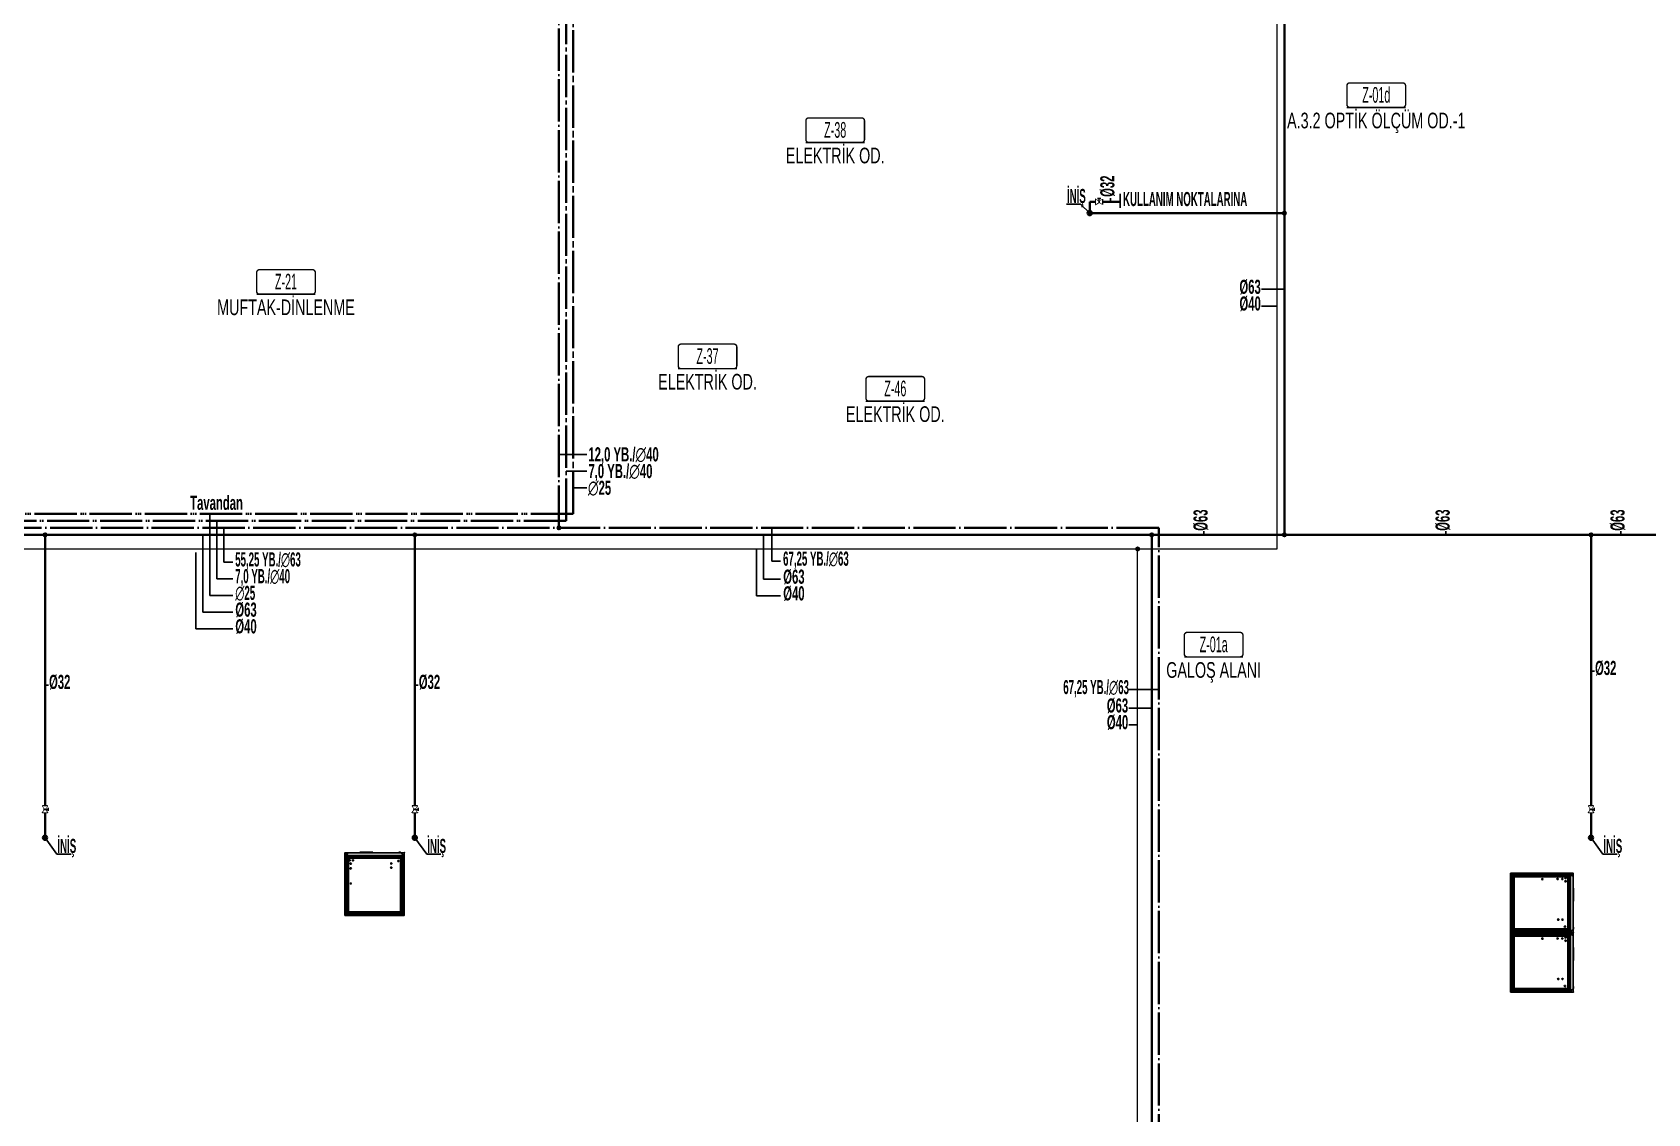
# Model space of a CAD drawing. Header units: centimetres. Extents: x 405464 to 563355, y 50011 to 66875.
# Drawn here: x 493101 to 495395, y 54118 to 55653 of the extents above; entities that cross this region are included whole.
import ezdxf
from ezdxf.enums import TextEntityAlignment as Align

# ---------------------------------------------------------------- set-up
doc = ezdxf.new("R2010")
doc.units = ezdxf.units.CM
for name, pattern in [('SICAKSU1', [75, 60, -6, 0, -3, 0, -6]), ('SIRKUL-1', [78, 60, -6, 0, -3, 0, -3, 0, -6]), ('SOGUKSU1', [72, 60, -6, 0, -6])]:
    doc.linetypes.add(name, pattern=pattern)
for name, color, linetype in [('-M-MAHAL-DEBILER', 7, 'Continuous'), ('-M-MAHAL-ETIKET-NOT', 7, 'Continuous'), ('-M-MAHAL-ETIKET-NOTM', 7, 'Continuous'), ('-M-MAHAL-ETK-', 7, 'Continuous'), ('-M-MAHAL-HAVA-DEGISIM', 7, 'Continuous'), ('-M-MAHAL-NO', 7, 'Continuous'), ('-M-MAHAL-NOM', 7, 'Continuous'), ('0-KRCN DI SU', 41, 'D')]:
    doc.layers.add(name, color=color, linetype=linetype)
for name, color, linetype, lineweight in [('0-KRCN-HVL-SANTRAL', 11, 'Continuous', 30), ('0-KRCN-IST-KÜRESEL VANA', 4, 'Continuous', 25), ('0-KRCN-SHT YUMUŞAK SU ÇAP', 201, 'Continuous', 30), ('0-KRCN-SHT-03CIHAZ', 120, 'Continuous', 30), ('0-KRCN-SHT-05CIHAZ', 171, 'Continuous', 40), ('0-KRCN-SHT-PROSES-BORU', 1, '0-Y_LINE', 40), ('0-KRCN-SHT-SICAKSU', 50, 'SICAKSU1', 40), ('0-KRCN-SHT-SIRKULASYON', 145, 'SIRKUL-1', 40), ('0-KRCN-SHT-SOGUKSU', 141, 'SOGUKSU1', 40), ('0-KRCN-SHT-YAZI-ÇAP-TEMSU', 81, 'Continuous', 30), ('0-MEK-SHT-SOGUKSU', 141, 'SOGUKSU1', 30), ('0-MEK-SHT-YAZI-ÇAP-TEMSU', 81, 'Continuous', 30), ('0-MEKANİK İSTERLER', 6, 'Continuous', 25)]:
    doc.layers.add(name, color=color, linetype=linetype, lineweight=lineweight)
doc.styles.add('-M-ISSO-TEXT-TTF', font='ARIALN.TTF')
doc.styles.add('-M-MHLETK-NOT', font='romans.shx', dxfattribs={"width": 0.7})
doc.styles.add('-M-MHLETK-TEXT', font='ARIALN.TTF', dxfattribs={"width": 0.7})
doc.styles.add('BORU', font='AGENCYR.TTF')
doc.styles.add('CAP', font='ARIALNB.TTF')
doc.styles.get("Standard").update_dxf_attribs({"font": 'arial.ttf'})
doc.linetypes.add('0-Y_LINE', pattern='A,100,-0.5,["Y",BORU,S=9,R=0,X=0,Y=-4.5],-5', length=105.5)
doc.linetypes.add('D', pattern='A,12,-1,["D",Standard,S=1,R=0,X=-0.1,Y=-0.5],-1.6', length=14.6)

# ---------------------------------------------------------------- blocks, each defined once
blk = doc.blocks.new('0-MEK-SHT-KÜRESELVANA')
at = {"layer": '0-KRCN-IST-KÜRESEL VANA'}
blk.add_hatch(color=256, dxfattribs=at).paths.add_polyline_path([(1.4, 0, 1), (-1.4, 0, 1)])
for p, q in [((-1.1, 0.9), (-4.2, 3)), ((-4.2, -3.1), (-4.2, 3)), ((-4.2, 3), (-4.2, -3.1)), ((-2.4, 4.6), (2.3, 4.6)), ((0, 4.6), (-2.4, 4.6)), ((0, 0), (0, 4.6)), ((2.3, 4.6), (0, 4.6)), ((1.1, 0.8), (4.3, 3)), ((4.3, -3.1), (4.3, 3)), ((4.3, 3), (4.3, -3.1)), ((-4.2, -3.1), (-1.1, -0.9)), ((4.3, -3.1), (1.1, -0.8))]:
    blk.add_line(p, q, dxfattribs=at)
for points in [[(-4.5, 3.7), (-5, 3.7), (-5, -3.8), (-4.5, -3.8)], [(4.6, 3.7), (5, 3.7), (5, -3.8), (4.6, -3.8)]]:
    blk.add_lwpolyline(points, close=True, dxfattribs=at)
blk.add_circle((0, 0), 1.42, dxfattribs=at)
blk.add_wipeout([(4.3, 3), (4.3, -3.1), (1.1, -0.9), (1.2, -0.8), (1.2, -0.7), (1.2, -0.7), (1.3, -0.6), (1.3, -0.5), (1.4, -0.4), (1.4, -0.3), (1.4, -0.2), (1.4, -0.1), (1.4, 0), (1.4, 0.1), (1.4, 0.2), (1.4, 0.2), (1.4, 0.3), (1.4, 0.4), (1.3, 0.5), (1.3, 0.6), (1.2, 0.7), (1.2, 0.7), (1.2, 0.8), (1.1, 0.8), (1.1, 0.9)]).dxf.layer = '0-KRCN-IST-KÜRESEL VANA'
blk.add_wipeout([(-4.2, 3), (-4.2, -3.1), (-1.1, -0.9), (-1.2, -0.8), (-1.2, -0.7), (-1.2, -0.7), (-1.3, -0.6), (-1.3, -0.5), (-1.4, -0.4), (-1.4, -0.3), (-1.4, -0.2), (-1.4, -0.1), (-1.4, 0), (-1.4, 0.1), (-1.4, 0.2), (-1.4, 0.2), (-1.4, 0.3), (-1.4, 0.4), (-1.3, 0.5), (-1.3, 0.6), (-1.2, 0.7), (-1.2, 0.7), (-1.2, 0.8), (-1.1, 0.8), (-1.1, 0.9)]).dxf.layer = '0-KRCN-IST-KÜRESEL VANA'
blk = doc.blocks.new('DONUT')
at = {"layer": '0-KRCN-SHT-03CIHAZ'}
blk.add_hatch(color=256, dxfattribs=at).paths.add_polyline_path([(2.5, 0, 1), (-2.5, 0, 1)])
blk.add_circle((0, 0), 2.5, dxfattribs=at)
blk = doc.blocks.new('M-MHLETK-YNG')
at = {"layer": '-M-MAHAL-ETIKET-NOTM', "color": 3, "style": '-M-ISSO-TEXT-TTF', "width": 0.8, "flags": 8}
blk.add_attdef('MAH-ADI2', text='', height=1.11, dxfattribs=at).set_placement((0, -2.55), align=Align.MIDDLE_CENTER)
at = {"layer": '-M-MAHAL-HAVA-DEGISIM', "style": '-M-MHLETK-NOT', "width": 0.5, "flags": 8}
blk.add_attdef('HAVADEG', text='', height=0.6, dxfattribs=at).set_placement((0, 3.61), align=Align.MIDDLE_CENTER)
blk.add_wipeout([(-2.08, 1.74), (2.08, 1.74), (2.08, 0), (-2.08, 0)]).dxf.layer = '-M-MAHAL-ETK-'
at = {"layer": '-M-MAHAL-ETK-', "color": 0}
for p, q in [((-2.08, 0), (2.08, 0)), ((-1.16, 0), (-1.16, 0))]:
    blk.add_line(p, q, dxfattribs=at)
blk.add_lwpolyline([(-1.88, 1.74, 0.1, 0.1, 0), (1.88, 1.74, 0.1, 0.1, -0.414214), (2.08, 1.54, 0.1, 0.1, 0), (2.08, 0.2, 0.1, 0.1, -0.414214), (1.88, 0, 0.1, 0.1, 0), (-1.88, 0, 0.1, 0.1, -0.414214), (-2.08, 0.2, 0.1, 0.1, 0), (-2.08, 1.54, 0.1, 0.1, -0.414214)], format="xyseb", close=True, dxfattribs=at)
at = {"layer": '-M-MAHAL-DEBILER', "color": 4, "style": '-M-MHLETK-NOT', "width": 0.5, "flags": 8}
blk.add_attdef('DEBIS', text='', height=0.4, dxfattribs=at).set_placement((-2.17, 2.15), align=Align.MIDDLE_CENTER)
at = {"layer": '-M-MAHAL-DEBILER', "color": 191, "style": '-M-MHLETK-NOT', "width": 0.5, "flags": 8}
blk.add_attdef('DEBIR', text='', height=0.4, dxfattribs=at).set_placement((-1.61, 2.15), align=Align.MIDDLE_CENTER)
at = {"layer": '-M-MAHAL-DEBILER', "color": 31, "style": '-M-MHLETK-NOT', "width": 0.5, "flags": 8}
blk.add_attdef('DEBIF', text='', height=0.4, dxfattribs=at).set_placement((1.59, 2.15), align=Align.MIDDLE_CENTER)
at = {"layer": '-M-MAHAL-DEBILER', "color": 1, "style": '-M-MHLETK-NOT', "width": 0.5, "flags": 8}
blk.add_attdef('DEBIE', text='', height=0.4, dxfattribs=at).set_placement((2.32, 2.15), align=Align.MIDDLE_CENTER)
at = {"layer": '-M-MAHAL-ETIKET-NOT', "color": 3}
for tag, height, style, width, flags, p in [('KIS', 0.04, '-M-MHLETK-NOT', 0.5, 9, (-2.59, 1.62)), ('ALAN', 0.04, '-M-MHLETK-NOT', 0.5, 9, (-2.58, 1.56)), ('RH', 0.04, '-M-MHLETK-NOT', 0.5, 9, (-2.39, 1.62)), ('YUKSEKLIK', 0.04, '-M-MHLETK-NOT', 0.5, 9, (-2.32, 1.56)), ('YAZ', 0.04, '-M-MHLETK-NOT', 0.5, 9, (-2.18, 1.62)), ('MAH-ADI', 1.11, '-M-ISSO-TEXT-TTF', 0.8, 8, (0, -0.93))]:
    blk.add_attdef(tag, text='', height=height, dxfattribs=dict(at, style=style, width=width, flags=flags)).set_placement(p, align=Align.MIDDLE_CENTER)
at = {"layer": '-M-MAHAL-ETIKET-NOT', "color": 3, "style": '-M-MHLETK-NOT', "width": 0.5, "flags": 9}
for tag, p, height in [('HL', (-2.62, 1.49), 0.0286), ('KLKTR', (-2.62, 1.42), 0.04), ('RDY-BOY1', (-2.61, 1.37), 0.0286), ('RDY-BOY2', (-2.61, 1.32), 0.0286), ('RDY-BOY3', (-2.61, 1.27), 0.0286), ('RDY-BOY4', (-2.61, 1.22), 0.0286), ('KON-BOY1', (-2.61, 1.14), 0.0286), ('HLA', (-2.52, 1.49), 0.0286), ('RDY-TIP1', (-2.5, 1.37), 0.0286), ('RDY-TIP2', (-2.5, 1.32), 0.0286), ('RDY-TIP3', (-2.5, 1.27), 0.0286), ('RDY-TIP4', (-2.5, 1.22), 0.0286), ('KON-TIP1', (-2.5, 1.14), 0.0286), ('RDY-ADET1', (-2.39, 1.37), 0.0286), ('RDY-ADET2', (-2.39, 1.32), 0.0286), ('RDY-ADET3', (-2.39, 1.27), 0.0286), ('RDY-ADET4', (-2.39, 1.22), 0.0286), ('KON-ADET1', (-2.39, 1.14), 0.0286), ('RDY-ISI1', (-2.27, 1.37), 0.0286), ('RDY-ISI2', (-2.27, 1.32), 0.0286), ('RDY-ISI3', (-2.27, 1.27), 0.0286), ('RDY-ISI4', (-2.27, 1.22), 0.0286), ('KON-ISI1', (-2.27, 1.14), 0.0286), ('SHG', (-2.23, 1.49), 0.0286), ('AHU', (-2.23, 1.44), 0.0286), ('LHG', (-2.13, 1.49), 0.0286), ('RDY-BNP1', (-2.1, 1.37), 0.0286), ('RDY-BNP2', (-2.1, 1.32), 0.0286), ('RDY-BNP3', (-2.1, 1.27), 0.0286), ('RDY-BNP4', (-2.1, 1.22), 0.0286), ('KON-BNP1', (-2.1, 1.14), 0.0286), ('HG', (-2.04, 1.49), 0.0286), ('HGA', (-1.96, 1.49), 0.0286), ('EF', (-1.96, 1.44), 0.0286), ('RDY-BNK1', (-1.96, 1.37), 0.0286), ('RDY-BNK2', (-1.96, 1.32), 0.0286), ('RDY-BNK3', (-1.96, 1.27), 0.0286), ('RDY-BNK4', (-1.96, 1.22), 0.0286), ('KON-BNK1', (-1.96, 1.14), 0.0286), ('KON-BOY2', (-2.61, 1.09), 0.0286), ('KON-BOY3', (-2.61, 1.04), 0.0286), ('FCU-TIP1', (-2.61, 0.96), 0.0286), ('FCU-TIP2', (-2.61, 0.91), 0.0286), ('FCU-TIP3', (-2.61, 0.86), 0.0286), ('VRV-TIP1', (-2.61, 0.76), 0.0286), ('VRV-TIP2', (-2.61, 0.71), 0.0286), ('FCU-ADET1', (-2.52, 0.96), 0.0286), ('FCU-ADET2', (-2.52, 0.91), 0.0286), ('FCU-ADET3', (-2.52, 0.86), 0.0286), ('VRV-ADET1', (-2.52, 0.76), 0.0286), ('VRV-ADET2', (-2.52, 0.71), 0.0286), ('KON-TIP2', (-2.5, 1.09), 0.0286), ('KON-TIP3', (-2.5, 1.04), 0.0286), ('FCU-KAP1', (-2.4, 0.96), 0.0286), ('FCU-KAP2', (-2.4, 0.91), 0.0286), ('FCU-KAP3', (-2.4, 0.86), 0.0286), ('VRV-KAP1', (-2.4, 0.76), 0.0286), ('VRV-KAP2', (-2.4, 0.71), 0.0286), ('KON-ADET2', (-2.39, 1.09), 0.0286), ('KON-ADET3', (-2.39, 1.04), 0.0286), ('FCU-DUY1', (-2.27, 0.96), 0.0286), ('FCU-DUY2', (-2.27, 0.91), 0.0286), ('FCU-DUY3', (-2.27, 0.86), 0.0286), ('VRV-DUY1', (-2.27, 0.76), 0.0286), ('VRV-DUY2', (-2.27, 0.71), 0.0286), ('KON-ISI2', (-2.27, 1.09), 0.0286), ('KON-ISI3', (-2.27, 1.04), 0.0286), ('FCU-SOG1', (-2.15, 0.96), 0.0286), ('FCU-SOG2', (-2.15, 0.91), 0.0286), ('FCU-SOG3', (-2.15, 0.86), 0.0286), ('VRV-SOG1', (-2.15, 0.76), 0.0286), ('VRV-SOG2', (-2.15, 0.71), 0.0286), ('KON-BNP2', (-2.1, 1.09), 0.0286), ('KON-BNP3', (-2.1, 1.04), 0.0286), ('FCU-ISI1', (-2.04, 0.96), 0.0286), ('FCU-ISI2', (-2.04, 0.91), 0.0286), ('FCU-ISI3', (-2.04, 0.86), 0.0286), ('VRV-ISI1', (-2.04, 0.76), 0.0286), ('VRV-ISI2', (-2.04, 0.71), 0.0286), ('KON-BNK2', (-1.96, 1.09), 0.0286), ('KON-BNK3', (-1.96, 1.04), 0.0286), ('FCU-DEBI1', (-1.95, 0.96), 0.0286), ('FCU-DEBI2', (-1.95, 0.91), 0.0286), ('FCU-DEBI3', (-1.95, 0.86), 0.0286), ('VRV-DEBI1', (-1.95, 0.76), 0.0286), ('VRV-DEBI2', (-1.95, 0.71), 0.0286), ('FCU-BNP1', (-1.83, 0.96), 0.0286), ('FCU-BNP2', (-1.83, 0.91), 0.0286), ('FCU-BNP3', (-1.83, 0.86), 0.0286), ('VRV-BNP1', (-1.83, 0.76), 0.0286), ('VRV-BNP2', (-1.83, 0.71), 0.0286), ('FCU-BNK1', (-1.61, 0.96), 0.0286), ('FCU-BNK2', (-1.61, 0.91), 0.0286), ('FCU-BNK3', (-1.61, 0.86), 0.0286), ('VRV-BNK1', (-1.61, 0.76), 0.0286), ('VRV-BNK2', (-1.61, 0.71), 0.0286)]:
    blk.add_attdef(tag, p, '', height=height, dxfattribs=at)
at = {"layer": '-M-MAHAL-HAVA-DEGISIM', "style": '-M-MHLETK-NOT', "width": 0.5, "flags": 8}
blk.add_attdef('HAVA', text='', height=0.6, dxfattribs=at).set_placement((0, 2.4), align=Align.MIDDLE_CENTER)
at = {"layer": '-M-MAHAL-NO', "color": 7, "style": '-M-MHLETK-TEXT', "width": 0.6, "flags": 8}
blk.add_attdef('MAH-NO', text='', height=1.11, dxfattribs=at).set_placement((0, 0.89), align=Align.MIDDLE_CENTER)
at = {"layer": '-M-MAHAL-NOM', "color": 7, "style": '-M-MHLETK-TEXT', "width": 0.6, "flags": 8}
blk.add_attdef('MAH-NOM', text='', height=1.11, dxfattribs=at).set_placement((0, 0.89), align=Align.MIDDLE_CENTER)
blk = doc.blocks.new('SE2')
at = {"layer": '0-KRCN-HVL-SANTRAL', "color": 7, "linetype": 'Continuous'}
for p, q in [((270.7, 172.9), (270.7, 258.3)), ((270.7, 258.3), (270.9, 258.3)), ((273, 258.5), (270.9, 258.5)), ((270.9, 258.5), (270.9, 258.4)), ((273, 258.4), (270.9, 258.4)), ((270.9, 258.3), (270.9, 258.3)), ((270.9, 258.3), (273, 258.3)), ((270.9, 172.9), (270.9, 258.3)), ((273, 258.3), (273, 254.7)), ((273, 254.7), (273, 254.7)), ((273, 254.7), (273, 254.7)), ((273, 254.7), (273.2, 254.7)), ((273, 176.2), (273, 254.7)), ((273.1, 254.8), (273.1, 258.3)), ((273.1, 254.8), (273.2, 254.8)), ((273.2, 258.3), (273.3, 258.3)), ((273.2, 254.8), (273.2, 258.3)), ((273.2, 256.8), (273.3, 256.8)), ((273.9, 256.3), (273.2, 256.3)), ((352.7, 255.9), (273.2, 255.9)), ((273.2, 254.7), (273.2, 254.8)), ((273.2, 254.7), (273.2, 176.2)), ((275.8, 253.3), (273.2, 253.3)), ((273.3, 256.8), (273.3, 258.3)), ((352.6, 258.3), (273.3, 258.3)), ((273.3, 258.3), (273.3, 256.8)), ((352.6, 256.8), (273.3, 256.8)), ((273.4, 258.5), (352.5, 258.5)), ((273.4, 256.6), (273.4, 256.6)), ((352.5, 256.6), (273.4, 256.6)), ((275.9, 253.3), (273.6, 253.3)), ((273.6, 253.3), (273.6, 177.3)), ((273.9, 256.5), (273.9, 256.6)), ((351.9, 256.5), (273.9, 256.5)), ((273.9, 256.2), (273.9, 256.5)), ((351.9, 256.2), (273.9, 256.2)), ((274.2, 256.6), (274.2, 256.5)), ((274.2, 256.5), (351.6, 256.5)), ((276.1, 254), (275.8, 254)), ((275.8, 254), (275.8, 253.3)), ((275.9, 177.3), (275.9, 253.3)), ((276.1, 253.7), (276.1, 254)), ((276.1, 253.7), (349.7, 253.7)), ((276.1, 253.3), (276.1, 253.7)), ((349.7, 253.3), (276.1, 253.3)), ((349.7, 254), (350, 254)), ((349.7, 253.7), (349.7, 254)), ((349.7, 253.3), (349.7, 253.7)), ((352.3, 253.3), (349.9, 253.3)), ((349.9, 253.3), (349.9, 177.3)), ((350, 254), (350, 253.3)), ((352.7, 253.3), (350, 253.3)), ((351.6, 256.5), (351.6, 256.6)), ((351.9, 256.6), (351.9, 256.5)), ((351.9, 256.2), (351.9, 256.5)), ((352.7, 256.3), (351.9, 256.3)), ((352.3, 177.3), (352.3, 253.3)), ((352.5, 256.6), (352.5, 256.6)), ((352.7, 258.3), (352.6, 258.3)), ((352.6, 258.3), (352.6, 256.8)), ((352.6, 256.8), (352.6, 258.3)), ((352.7, 256.8), (352.6, 256.8)), ((352.7, 254.8), (352.7, 258.3)), ((352.7, 254.7), (352.7, 254.8)), ((352.8, 254.8), (352.7, 254.8)), ((352.9, 254.7), (352.7, 254.7)), ((352.7, 254.7), (352.7, 176.2)), ((354.9, 258.3), (352.8, 258.3)), ((352.8, 258.3), (352.8, 254.7)), ((352.8, 254.8), (352.8, 258.3)), ((352.9, 254.7), (352.8, 254.7)), ((352.9, 258.5), (354.9, 258.5)), ((352.9, 258.4), (354.9, 258.4)), ((352.9, 254.7), (352.9, 254.7)), ((352.9, 176.2), (352.9, 254.7)), ((354.9, 258.5), (354.9, 258.4)), ((354.9, 172.9), (354.9, 258.3)), ((354.9, 258.3), (354.9, 258.3)), ((355.1, 258.3), (354.9, 258.3)), ((355.1, 172.9), (355.1, 258.3)), ((270.7, 172.9), (270.9, 172.9)), ((270.9, 172.8), (270.9, 172.9)), ((270.9, 172.8), (272.7, 172.8)), ((270.9, 172.7), (270.9, 172.8)), ((272.8, 172.8), (270.9, 172.8)), ((270.9, 172.7), (272.7, 172.7)), ((272.8, 174.5), (272.8, 172.8)), ((273.2, 174.5), (272.8, 174.5)), ((272.8, 174.4), (273.8, 174.3)), ((273, 174.3), (272.8, 174.3)), ((273.7, 174.3), (272.8, 174.3)), ((272.8, 172.9), (272.8, 174.1)), ((272.9, 172.9), (272.9, 174.1)), ((273, 176.2), (273.2, 176.2)), ((273, 176.2), (273, 176.2)), ((273.2, 176.2), (273, 176.2)), ((273, 174.3), (273.6, 174.3)), ((273, 174.2), (273.6, 174.2)), ((273.2, 177.3), (275.8, 177.3)), ((273.2, 176.2), (273.2, 176.2)), ((273.2, 176.2), (273.2, 174.5)), ((273.2, 174.8), (274, 174.7)), ((273.2, 173.5), (273.2, 171.9)), ((273.3, 173.5), (273.3, 171.9)), ((273.3, 171.8), (275.3, 169.5)), ((274, 173.7), (273.4, 173.7)), ((274, 173.6), (273.4, 173.6)), ((274.2, 173.5), (273.4, 173.5)), ((273.4, 173.5), (273.4, 171.9)), ((273.4, 171.9), (275.4, 169.6)), ((273.4, 171.9), (275.4, 169.7)), ((273.5, 173.8), (273.5, 173.7)), ((352.3, 173.8), (273.5, 173.8)), ((273.6, 177.3), (275.9, 177.3)), ((273.7, 174.3), (273.6, 174.3)), ((273.6, 174.3), (273.6, 174.2)), ((273.8, 173.5), (274, 173.5)), ((274, 174.7), (273.9, 174.4)), ((274, 174.7), (274.2, 174.7)), ((274, 173.6), (274, 173.7)), ((274, 173.7), (274.2, 173.7)), ((274, 173.5), (274, 173.6)), ((274.1, 173.5), (274.1, 173.6)), ((274.2, 173.6), (274.1, 173.6)), ((274.2, 174.7), (352.7, 174.7)), ((274.2, 174.7), (275, 174.7)), ((274.2, 174.7), (274.2, 174.5)), ((351.7, 174.5), (274.2, 174.5)), ((274.2, 174.5), (274.2, 174.5)), ((274.2, 173.7), (351.7, 173.7)), ((274.2, 173.7), (274.2, 173.5)), ((274.2, 173.5), (274.2, 173.5)), ((274.2, 173.5), (274.2, 173.5)), ((274.2, 173.5), (274.2, 173.5)), ((351.7, 173.5), (274.2, 173.5)), ((275, 174.5), (275, 174.7)), ((275.4, 174.5), (275.5, 174.5)), ((275.4, 169.7), (275.5, 169.7)), ((275.5, 169.7), (275.5, 169.7)), ((275.5, 169.7), (350.4, 169.7)), ((275.5, 169.7), (275.5, 169.5)), ((275.5, 169.6), (275.5, 169.6)), ((275.5, 169.6), (275.5, 169.5)), ((275.5, 169.5), (275.5, 169.5)), ((350.4, 169.5), (275.5, 169.5)), ((275.8, 176.6), (275.8, 177.3)), ((276.1, 176.6), (275.8, 176.6)), ((275.8, 169.5), (275.8, 169.3)), ((278.6, 169.3), (275.8, 169.3)), ((275.8, 169.3), (278.6, 169.3)), ((275.8, 169.3), (276.1, 169)), ((276.1, 177.3), (349.7, 177.3)), ((276.1, 177.3), (276.1, 176.9)), ((276.1, 176.9), (276.1, 176.6)), ((349.7, 176.9), (276.1, 176.9)), ((278.3, 169), (276.1, 169)), ((276.2, 169), (278.3, 169)), ((278.3, 169), (278.6, 169.3)), ((278.6, 169.3), (278.6, 169.5)), ((315.3, 169.5), (315.3, 169)), ((315.9, 169), (315.3, 169)), ((315.9, 169), (315.9, 169.5)), ((333.4, 169), (315.9, 169)), ((333.4, 169.5), (333.4, 169)), ((334, 169), (333.4, 169)), ((334, 169), (334, 169.5)), ((349.7, 177.3), (349.7, 176.9)), ((349.7, 176.9), (349.7, 176.6)), ((349.7, 176.6), (350, 176.6)), ((349.9, 177.3), (352.3, 177.3)), ((350, 177.3), (352.7, 177.3)), ((350, 176.6), (350, 177.3)), ((350.4, 169.7), (350.4, 169.5)), ((350.4, 169.7), (350.4, 169.7)), ((350.4, 169.7), (350.5, 169.7)), ((350.4, 169.6), (350.4, 169.5)), ((350.4, 169.6), (350.4, 169.6)), ((350.4, 169.5), (350.4, 169.5)), ((350.5, 169.6), (352.5, 171.9)), ((350.5, 169.7), (352.5, 171.9)), ((350.5, 169.5), (352.6, 171.8)), ((351, 170.2), (351, 170.3)), ((351.7, 169.6), (351.1, 170.2)), ((351.2, 170.3), (351.4, 170.1)), ((352.4, 169.6), (351.4, 170.5)), ((351.4, 170.1), (351.6, 170.3)), ((351.7, 173.5), (351.7, 173.7)), ((351.7, 173.7), (351.8, 173.7)), ((351.7, 173.5), (351.7, 173.6)), ((351.7, 173.6), (351.7, 173.6)), ((352.5, 173.5), (351.7, 173.5)), ((351.7, 173.5), (351.7, 173.5)), ((351.7, 173.5), (351.7, 173.5)), ((351.7, 173.5), (351.7, 173.5)), ((352, 169.9), (351.7, 169.6)), ((351.7, 169.6), (352, 169.9)), ((351.7, 169.6), (351.7, 169.6)), ((352.4, 173.7), (351.8, 173.7)), ((351.8, 173.6), (351.8, 173.7)), ((352.4, 173.6), (351.8, 173.6)), ((351.8, 173.5), (351.8, 173.6)), ((351.8, 173.5), (352, 173.5)), ((352, 171.3), (351.9, 171.3)), ((352, 171.3), (352, 171.3)), ((352.1, 174.3), (352.2, 174.3)), ((352.2, 174.3), (352.2, 174.2)), ((352.2, 174.3), (352.8, 174.3)), ((352.2, 174.2), (352.8, 174.2)), ((352.3, 173.8), (352.3, 173.7)), ((352.4, 171.6), (352.6, 171.4)), ((352.5, 171.9), (352.5, 173.5)), ((352.5, 171.9), (352.5, 173.5)), ((352.6, 171.9), (352.6, 173.5)), ((352.6, 171.4), (353.5, 172.5)), ((352.7, 176.2), (352.7, 176.2)), ((352.9, 176.2), (352.7, 176.2)), ((352.7, 176.2), (352.7, 174.5)), ((352.7, 176.2), (352.9, 176.2)), ((352.7, 174.5), (352.7, 174.3)), ((352.7, 174.5), (353.1, 174.5)), ((352.9, 176.2), (352.9, 176.2)), ((352.9, 172.9), (352.9, 174.1)), ((353.4, 170.2), (352.9, 169.6)), ((353, 172.9), (353, 174.1)), ((353, 172.7), (353.1, 172.7)), ((353, 172), (353, 172.7)), ((353.1, 174.5), (353.1, 172.8)), ((353.1, 172.8), (354.9, 172.8)), ((354.9, 172.8), (353.1, 172.8)), ((354.9, 172.7), (353.1, 172.7)), ((353.1, 172.7), (353.1, 172.1)), ((353.4, 170.7), (353.6, 170.9)), ((354, 172.5), (354.6, 172)), ((354.6, 171.5), (354.1, 170.9)), ((354.2, 170.9), (354.1, 170.9)), ((354.2, 171), (354.2, 170.9)), ((354.5, 172.7), (354.5, 172)), ((354.5, 172.7), (354.5, 172)), ((354.5, 172.1), (354.5, 172.7)), ((354.5, 171.4), (354.5, 171.3)), ((354.5, 171.4), (354.5, 171.3)), ((354.5, 171.3), (354.5, 171.3)), ((354.5, 171.3), (354.5, 171.3)), ((354.5, 171.3), (354.5, 171.3)), ((354.9, 172.8), (354.9, 172.9)), ((355.1, 172.9), (354.9, 172.9)), ((354.9, 172.7), (354.9, 172.8))]:
    blk.add_line(p, q, dxfattribs=at)
blk.add_lwpolyline([(270.7, 258.5), (355.1, 258.5), (355.1, 169.5), (270.7, 169.5)], close=True, dxfattribs=at)
for centre, radius in [((274, 251.9), 0.35), ((351.8, 251.9), 0.35), ((274, 227.5), 0.35), ((346.6, 213.3), 0.9), ((351.8, 227.5), 0.35), ((274, 203.1), 0.35), ((289.2, 190.8), 0.9), ((289.2, 184.8), 0.9), ((346.8, 191.8), 0.9), ((346.8, 185), 0.9), ((351.8, 203.1), 0.35), ((274, 178.7), 0.35), ((279.2, 181.3), 0.9), ((343.6, 180.4), 0.9), ((348.3, 180.4), 0.9), ((351.8, 178.7), 0.35)]:
    blk.add_circle(centre, radius, dxfattribs=at)
for centre, radius, start, end in [((270.9, 258.3), 0.2, 90, 180), ((270.9, 258.3), 0.1, 90, 180), ((273, 258.3), 0.2, 0, 90), ((273, 258.3), 0.1, 0, 90), ((273.4, 258.3), 0.2, 90, 180), ((273.4, 256.8), 0.2, 180, 270), ((273.4, 258.3), 0.1, 157.5, 180), ((352.5, 258.3), 0.2, 0, 90), ((352.5, 256.8), 0.2, 270, 0), ((352.5, 258.3), 0.1, 0, 32.8923), ((352.9, 258.3), 0.2, 90, 180), ((352.9, 258.3), 0.1, 90, 180), ((354.9, 258.3), 0.2, 0, 90), ((354.9, 258.3), 0.1, 0, 90), ((270.9, 172.9), 0.2, 180, 270), ((270.9, 172.9), 0.1, 180, 270), ((272.7, 172.9), 0.2, 270, 0), ((272.7, 172.9), 0.1, 270, 0), ((273, 174.1), 0.2, 90, 180), ((273, 174.1), 0.1, 90, 180), ((273.4, 173.5), 0.2, 90, 180), ((273.4, 171.9), 0.2, 180, 222), ((273.4, 173.5), 0.1, 90, 180), ((273.4, 171.9), 0.1, 180, 222), ((274.2, 173.8), 0.65, 90, 180), ((273.8, 173.3), 0.2, 90, 112.3795), ((274, 173.6), 0.1, 0, 90), ((275, 174), 0.7, 50.2113, 90), ((275.5, 169.7), 0.2, 222, 270), ((275.5, 169.7), 0.1, 222, 270), ((275, 174), 0.7, 45.9033, 50.2113), ((275.9, 169.3), 0.05, 180, 225), ((276.2, 169), 0.05, 225, 270), ((278.3, 169), 0.05, 270, 315), ((278.6, 169.3), 0.05, 315, 0), ((350.4, 169.7), 0.1, 270, 318), ((350.4, 169.7), 0.2, 270, 318), ((351.7, 173.8), 0.65, 0, 90), ((351.8, 173.6), 0.1, 90, 180), ((352, 173.3), 0.2, 67.6205, 90), ((352.4, 173.5), 0.2, 0, 90), ((352.4, 173.5), 0.1, 0, 90), ((352.7, 169.9), 0.381, 228, 318), ((352.4, 171.9), 0.1, 318, 0), ((352.4, 171.9), 0.2, 318, 0), ((352.8, 174.1), 0.2, 0, 90), ((352.8, 174.1), 0.1, 0, 90), ((353.1, 172.9), 0.2, 180, 270), ((353.1, 172.9), 0.1, 180, 270), ((353.2, 170.4), 0.381, 318, 48), ((353.8, 172.2), 0.381, 48, 138), ((353.8, 171.2), 0.381, 228, 318), ((354.2, 171.3), 0.38, 270, 0), ((354.2, 171.3), 0.3, 275.5701, 0), ((354.2, 171.3), 0.38, 270, 0), ((354.3, 171.7), 0.381, 318, 48), ((354.9, 172.9), 0.1, 270, 0), ((354.9, 172.9), 0.2, 270, 0)]:
    blk.add_arc(centre, radius, start, end, dxfattribs=at)
for centre, major_axis, start_param, end_param in [((273.4, 256.8), (0, 0.2), 1.570796, 3.141593), ((352.5, 256.8), (0, -0.2), 0, 1.570796)]:
    blk.add_ellipse(centre, major_axis=major_axis, ratio=0.5, start_param=start_param, end_param=end_param, dxfattribs=at)
for points in [[(273.4, 258.5), (273.4, 258.5), (273.4, 258.5), (273.3, 258.4), (273.3, 258.4), (273.3, 258.4), (273.3, 258.4), (273.3, 258.3), (273.3, 258.3), (273.3, 258.3)], [(352.6, 258.3), (352.6, 258.3), (352.6, 258.3), (352.5, 258.4), (352.5, 258.4), (352.5, 258.4), (352.5, 258.4), (352.5, 258.5), (352.5, 258.5), (352.5, 258.5)]]:
    blk.add_open_spline(points, degree=3, knots=[0, 0, 0, 0, 0.25, 0.25, 0.5, 0.5, 0.75, 0.75, 1, 1, 1, 1], dxfattribs=at)
blk.add_point((270.7, 169.5), dxfattribs=at)

msp = doc.modelspace()

# ---------------------------------------------------------------- hatches: boundary and pattern name
at = {"layer": '0-KRCN-SHT-PROSES-BORU'}
h = msp.add_hatch(color=256, dxfattribs=at)
h.dxf.hatch_style = 1
edge = h.paths.add_edge_path(flags=17)
edge.add_arc((494602.7, 55396.6), 1.8, 0, 360)
edge = h.paths.add_edge_path()
edge.add_arc((494602.7, 55396.6), 3, 0, 360)
h = msp.add_hatch(color=256, dxfattribs=at)
h.dxf.hatch_style = 1
edge = h.paths.add_edge_path()
edge.add_arc((493119.4, 54509.6), 3, 270, 630)
edge = h.paths.add_edge_path(flags=16)
edge.add_arc((493119.4, 54509.6), 1.8, 270, 630)
h = msp.add_hatch(color=256, dxfattribs=at)
h.dxf.hatch_style = 1
edge = h.paths.add_edge_path()
edge.add_arc((493644.4, 54509.6), 3, 270, 630)
edge = h.paths.add_edge_path(flags=16)
edge.add_arc((493644.4, 54509.6), 1.8, 270, 630)
h = msp.add_hatch(color=256, dxfattribs=at)
h.dxf.hatch_style = 1
edge = h.paths.add_edge_path()
edge.add_arc((495314.4, 54509.6), 3, 270, 630)
edge = h.paths.add_edge_path(flags=16)
edge.add_arc((495314.4, 54509.6), 1.8, 270, 630)

# ---------------------------------------------------------------- linework, layer by layer
at = {"layer": '0-KRCN DI SU', "linetype": 'D', "ltscale": 5}
for p, q in [((494869, 54919.8), (494869, 56785.7)), ((483743.7, 54919.8), (494869, 54919.8)), ((494670.7, 52590.3), (494670.7, 54919.8))]:
    msp.add_line(p, q, dxfattribs=at)
at = {"layer": '0-KRCN-SHT YUMUŞAK SU ÇAP', "linetype": 'Continuous'}
for p, q in [((494632.1, 55412.6), (494632.1, 55417.6)), ((494879, 55288.4), (494846.5, 55288.4)), ((494869, 55264.6), (494846.5, 55264.6)), ((493343.4, 54830), (493343.4, 54939.8)), ((494139.6, 54876.8), (494139.6, 54939.8)), ((494764.8, 54939.8), (494764.8, 54944.8)), ((495108.5, 54939.8), (495108.5, 54944.8)), ((495356.8, 54939.8), (495356.8, 54944.8)), ((493333.4, 54806.2), (493333.4, 54914.8)), ((494129.6, 54853), (494129.6, 54919.8)), ((494139.6, 54876.8), (494163.7, 54876.8)), ((494129.6, 54853), (494163.7, 54853)), ((493343.4, 54830), (493385.9, 54830)), ((493333.4, 54806.2), (493385.9, 54806.2)), ((493119.4, 54726.2), (493124.4, 54726.2)), ((493644.4, 54726.2), (493649.4, 54726.2)), ((495314.4, 54746), (495319.4, 54746)), ((494690.7, 54693.9), (494658.2, 54693.9)), ((494670.7, 54670.2), (494658.2, 54670.2))]:
    msp.add_line(p, q, dxfattribs=at)
at = {"layer": '0-KRCN-SHT-PROSES-BORU'}
for p, q in [((494879, 54939.8), (494879, 56775.7)), ((494645.9, 55412.6), (494602.7, 55412.6)), ((494879, 55396.6), (494605.7, 55396.6)), ((483743.7, 54939.8), (496307.6, 54939.8)), ((493119.4, 54512.6), (493119.4, 54939.8)), ((493644.4, 54512.6), (493644.4, 54939.8)), ((494690.7, 52610.3), (494690.7, 54939.8)), ((495314.4, 54512.6), (495314.4, 54939.8))]:
    msp.add_line(p, q, dxfattribs=at)
for centre, radius in [((494602.7, 55396.6), 3), ((494602.7, 55396.6), 1.8), ((493119.4, 54509.6), 3), ((493119.4, 54509.6), 1.8), ((493644.4, 54509.6), 3), ((493644.4, 54509.6), 1.8), ((495314.4, 54509.6), 3), ((495314.4, 54509.6), 1.8)]:
    msp.add_circle(centre, radius, dxfattribs=at)
at = {"layer": '0-KRCN-SHT-SICAKSU'}
for q in [(493859.1, 56631.8), (483743.7, 54959.8)]:
    msp.add_line((493859.1, 54959.8), q, dxfattribs=at)
at = {"layer": '0-KRCN-SHT-SIRKULASYON'}
for q in [(493869.1, 56621.8), (484846.3, 54969.8)]:
    msp.add_line((493869.1, 54969.8), q, dxfattribs=at)
at = {"layer": '0-KRCN-SHT-SOGUKSU'}
for p, q in [((493849.1, 54949.8), (493849.1, 56641.8)), ((494700.7, 54949.8), (483743.7, 54949.8)), ((494700.7, 52687.4), (494700.7, 54949.8))]:
    msp.add_line(p, q, dxfattribs=at)
at = {"layer": '0-KRCN-SHT-YAZI-ÇAP-TEMSU', "linetype": 'Continuous'}
for p, q in [((494645.9, 55423.9), (494645.9, 55403.9)), ((494589.8, 55409.2), (494569.6, 55409.2)), ((494602.7, 55396.6), (494589.8, 55409.2)), ((493353.4, 54853.7), (493353.4, 54969.8)), ((493363.4, 54877.5), (493363.4, 54959.8)), ((493373.4, 54901.2), (493373.4, 54949.7)), ((494151.2, 54902.4), (494151.2, 54949.7)), ((493373.4, 54901.2), (493385.9, 54901.2)), ((494151.2, 54902.4), (494163.7, 54902.4)), ((493363.4, 54877.5), (493385.9, 54877.5)), ((493353.4, 54853.7), (493385.9, 54853.7)), ((494700.7, 54720), (494658.2, 54720)), ((493119.4, 54509.6), (493136.4, 54486.3)), ((493644.4, 54509.6), (493661.4, 54486.3)), ((495314.4, 54509.6), (495331.4, 54486.3)), ((493136.4, 54486.3), (493156.6, 54486.3)), ((493661.4, 54486.3), (493681.6, 54486.3)), ((495331.4, 54486.3), (495351.6, 54486.3))]:
    msp.add_line(p, q, dxfattribs=at)
at = {"layer": '0-MEK-SHT-YAZI-ÇAP-TEMSU', "linetype": 'Continuous'}
for p, q in [((493849.1, 55054.1), (493888.6, 55054.1)), ((493859.1, 55030.3), (493888.6, 55030.3)), ((493869.1, 55006.6), (493888.6, 55006.6))]:
    msp.add_line(p, q, dxfattribs=at)

# ---------------------------------------------------------------- block references
at = {"layer": '-M-MAHAL-ETK-', "xscale": 20, "yscale": 20, "zscale": 20}
for p, values in [((494241.3, 55497), {'MAH-NO': 'Z-38', 'MAH-ADI': 'ELEKTRİK OD.'}), ((493461.5, 55281.5), {'MAH-NO': 'Z-21', 'MAH-ADI': 'MUFTAK-DİNLENME'}), ((494060, 55175.8), {'MAH-NO': 'Z-37', 'MAH-ADI': 'ELEKTRİK OD.'}), ((494326.6, 55129.8), {'MAH-NO': 'Z-46', 'MAH-ADI': 'ELEKTRİK OD.'}), ((494778.6, 54766.5), {'MAH-NO': 'Z-01a', 'MAH-ADI': 'GALOŞ ALANI'})]:
    msp.add_blockref('M-MHLETK-YNG', p, dxfattribs=at).add_auto_attribs(values)
at = {"layer": '0-KRCN-SHT-05CIHAZ', "xscale": -1}
for p in [(494879, 55396.6), (493119.4, 54939.8), (493644.4, 54939.8), (494690.7, 54939.8), (494879, 54939.8), (495314.4, 54939.8), (494670.7, 54919.8)]:
    msp.add_blockref('DONUT', p, dxfattribs=at)
at = {"layer": '0-KRCN-SHT-05CIHAZ'}
msp.add_blockref('DONUT', (493849.1, 54949.8), dxfattribs=at)
at = {"layer": '0-MEKANİK İSTERLER', "color": 4}
for p, rotation in [((493900.2, 54658), 180), ((495458.7, 54104.3), 89.99999999999999), ((495458.7, 54019.9), 89.99999999999999)]:
    msp.add_blockref('SE2', p, dxfattribs=dict(at, rotation=rotation))

# ---------------------------------------------------------------- texts
at = {"layer": '0-KRCN-SHT YUMUŞAK SU ÇAP', "linetype": 'Continuous', "style": 'CAP', "width": 0.7}
for s, p in [('Ø32', (494637.7, 55419.6)), ('Ø63', (494770, 54945.5)), ('Ø63', (495113.7, 54945.5)), ('Ø63', (495362, 54945.5))]:
    msp.add_text(s, height=20, rotation=90, dxfattribs=at).set_placement(p)
for s, p in [('Ø63', (494815.2, 55282)), ('Ø40', (494815.3, 55258.3)), ('Ø63', (494167.5, 54870.4)), ('Ø40', (494167.5, 54846.7)), ('Ø63', (493389.6, 54823.6)), ('Ø40', (493389.6, 54799.9)), ('Ø32', (495320.1, 54740.8)), ('Ø32', (493125.1, 54721)), ('Ø32', (493650.1, 54721)), ('Ø63', (494626.9, 54687.5)), ('Ø40', (494627, 54663.8))]:
    msp.add_text(s, height=20, dxfattribs=at).set_placement(p)
at = {"layer": '0-KRCN-SHT-YAZI-ÇAP-TEMSU', "linetype": 'Continuous', "style": 'CAP', "width": 0.6}
for s, p in [('İNİŞ', (494570.3, 55410.9)), ('KULLANIM NOKTALARINA', (494650, 55406.6)), ('55,25 YB./∅63', (493389.4, 54894.9)), ('67,25 YB./∅63', (494167.3, 54896)), ('7,0 YB./∅40', (493389.4, 54871.1)), ('∅25', (493389.5, 54847.4)), ('67,25 YB./∅63', (494565.1, 54713.6)), ('İNİŞ', (493137, 54488.1)), ('İNİŞ', (493662, 54488.1)), ('İNİŞ', (495332, 54488.1))]:
    msp.add_text(s, height=20, dxfattribs=at).set_placement(p)
at = {"layer": '0-MEK-SHT-YAZI-ÇAP-TEMSU', "linetype": 'Continuous', "style": 'CAP', "width": 0.7}
for s, p in [('12,0 YB./∅40', (493890.9, 55054.1)), ('7,0 YB./∅40', (493890.9, 55030.3)), ('∅25', (493890.2, 55006.6)), ('Tavandan', (493325.5, 54985.3))]:
    msp.add_text(s, height=20, dxfattribs=at).set_placement(p, align=Align.MIDDLE_LEFT)

# ---------------------------------------------------------------- next in the draw order: block references
at = {"layer": '-M-MAHAL-ETK-', "xscale": 20, "yscale": 20, "zscale": 20}
msp.add_blockref('M-MHLETK-YNG', (495009.5, 55546.7), dxfattribs=at).add_auto_attribs({'MAH-NO': 'Z-01d', 'MAH-ADI': 'A.3.2 OPTİK ÖLÇÜM OD.-1'})
at = {"layer": '0-MEK-SHT-SOGUKSU'}
msp.add_blockref('0-MEK-SHT-KÜRESELVANA', (494616, 55412.6), dxfattribs=at)
at = {"layer": '0-MEK-SHT-SOGUKSU', "rotation": 270}
for p in [(493119.4, 54550), (493644.4, 54550), (495314.4, 54550)]:
    msp.add_blockref('0-MEK-SHT-KÜRESELVANA', p, dxfattribs=at)

# ---------------------------------------------------------------- next in the draw order: linework, layer by layer
at = {"layer": '0-KRCN-SHT-PROSES-BORU'}
msp.add_line((494602.7, 55399.6), (494602.7, 55412.6), dxfattribs=at)

doc.saveas('drawing.dxf')
